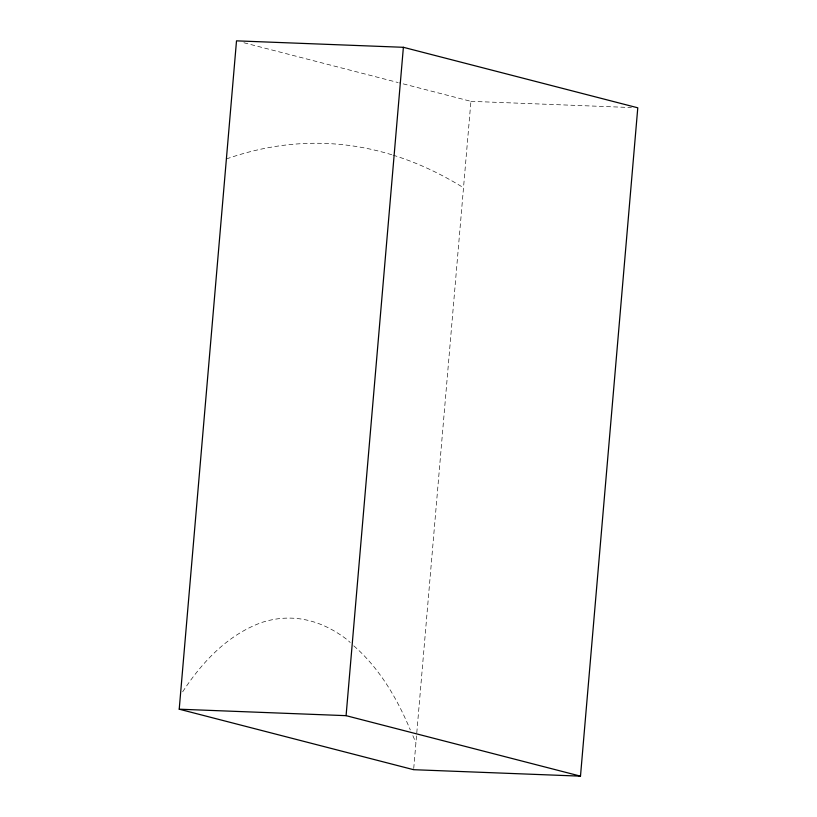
<?xml version="1.0" encoding="UTF-8"?>
<svg xmlns="http://www.w3.org/2000/svg" width="817" height="817" viewBox="0 0 817 817"><rect width="100%" height="100%" fill="white"/><g stroke="black" fill="none" stroke-linecap="round" stroke-linejoin="round"><path stroke-width="0.61" stroke-dasharray="4.08 3.06" d="M413.729 768.46L470.919 101.339L399.36 82.874M182.671 691.815C201.993 662.199 227.596 634.891 261.522 622.554A383.888 178.331 -87.8 0 1 347.562 640.028L350.238 642.519M470.919 101.339L631.418 107.558M243.915 42.76L398.134 82.558M353.802 645.859C379.578 668.316 397.215 698.678 410.308 729.918M412.871 735.719L415.935 742.694M226.391 158.947A1176.225 546.399 -87.8 0 1 391.905 154.791M393.069 155.148A1176.225 546.399 -87.8 0 1 463.505 187.747"/><path stroke-width="1.23" d="M179.219 709.197L236.511 40.85L403.384 47.304L637.781 107.803L580.489 776.15L413.616 769.696L179.219 709.197L346.081 715.661L580.489 776.15M346.081 715.661L403.384 47.304"/></g></svg>
